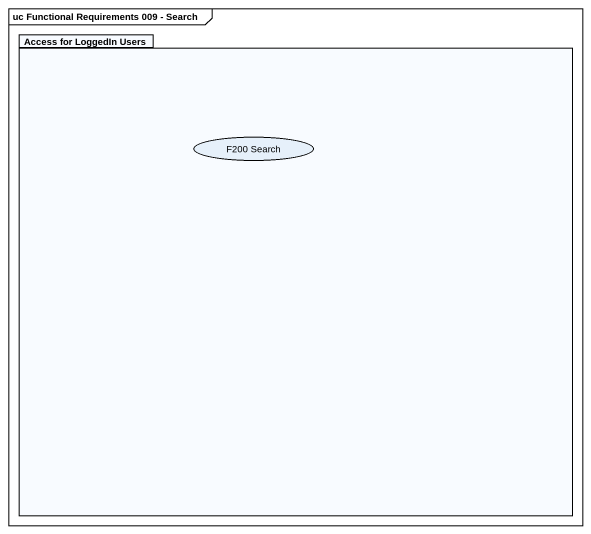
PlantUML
@startuml
mainframe uc Functional Requirements 009 - Search
package "Access for LoggedIn Users" as Access_for_LoggedIn_Users {
  usecase "F200 Search" as F200_Search
}
@enduml
